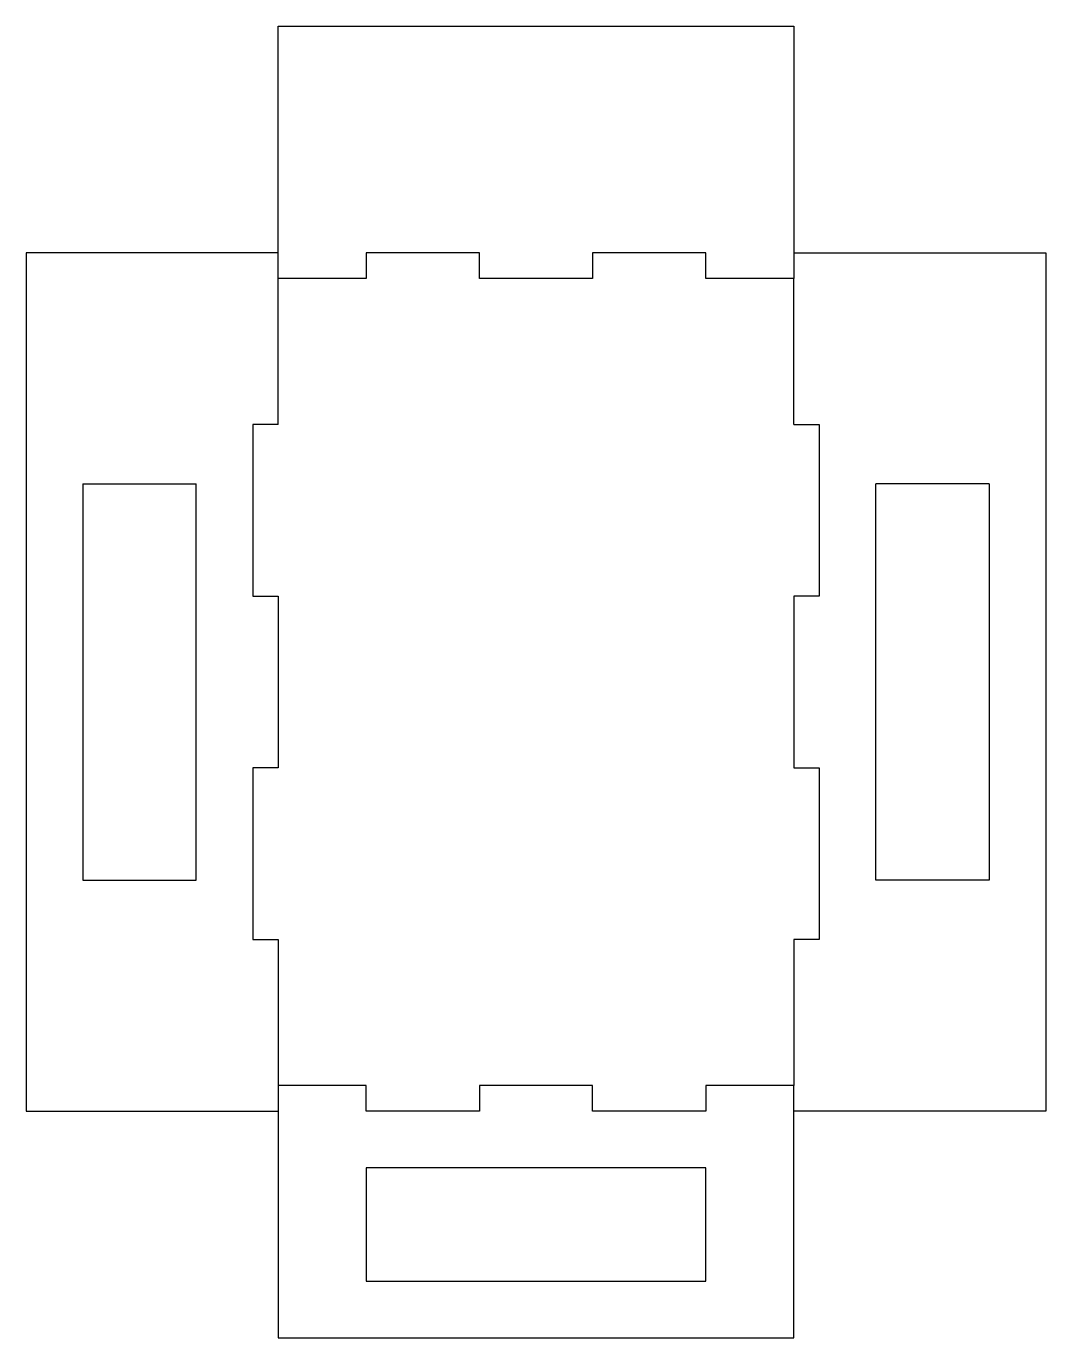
# Model space of a CAD drawing. Header units: inches. Extents: x 82 to 262, y 58 to 290.
import ezdxf

# ---------------------------------------------------------------- set-up
doc = ezdxf.new("R2010")
doc.units = ezdxf.units.IN
doc.header["$MEASUREMENT"] = 0

msp = doc.modelspace()

# ---------------------------------------------------------------- linework, layer by layer
for p, q in [((126.66, 245.23), (126.66, 289.73)), ((126.66, 289.73), (217.66, 289.73)), ((217.66, 289.73), (217.66, 245.23)), ((126.66, 249.73), (82.16, 249.73)), ((82.16, 249.73), (82.16, 98.23)), ((142.16, 249.73), (142.16, 245.23)), ((162.16, 249.73), (142.16, 249.73)), ((162.16, 245.23), (162.16, 249.73)), ((202.16, 249.73), (182.16, 249.73)), ((182.16, 249.73), (182.16, 245.23)), ((202.16, 245.23), (202.16, 249.73)), ((217.66, 249.73), (262.16, 249.73)), ((262.16, 249.73), (262.16, 98.23)), ((142.16, 245.23), (126.66, 245.23)), ((126.66, 219.43), (126.66, 245.23)), ((182.16, 245.23), (162.16, 245.23)), ((217.66, 245.23), (202.16, 245.23)), ((217.66, 219.43), (217.66, 245.23)), ((126.66, 219.43), (122.16, 219.43)), ((122.16, 219.43), (122.16, 189.13)), ((217.66, 219.43), (222.16, 219.43)), ((222.16, 219.43), (222.16, 189.13)), ((92.16, 208.98), (112.16, 208.98)), ((92.16, 208.98), (92.16, 138.98)), ((112.16, 138.98), (112.16, 208.98)), ((252.16, 208.98), (232.16, 208.98)), ((232.16, 138.98), (232.16, 208.98)), ((252.16, 208.98), (252.16, 138.98)), ((122.16, 189.13), (126.66, 189.13)), ((126.66, 189.13), (126.66, 158.83)), ((222.16, 189.13), (217.66, 189.13)), ((217.66, 189.13), (217.66, 158.83)), ((126.66, 158.83), (122.16, 158.83)), ((122.16, 158.83), (122.16, 128.53)), ((217.66, 158.83), (222.16, 158.83)), ((222.16, 158.83), (222.16, 128.53)), ((92.16, 138.98), (112.16, 138.98)), ((252.16, 138.98), (232.16, 138.98)), ((122.16, 128.53), (126.66, 128.53)), ((126.66, 128.53), (126.66, 102.73)), ((222.16, 128.53), (217.66, 128.53)), ((217.66, 128.53), (217.66, 102.73)), ((142.16, 102.73), (126.66, 102.73)), ((126.66, 102.73), (126.66, 58.23)), ((142.16, 98.23), (142.16, 102.73)), ((182.16, 102.73), (162.16, 102.73)), ((162.16, 102.73), (162.16, 98.23)), ((182.16, 98.23), (182.16, 102.73)), ((217.66, 102.73), (202.16, 102.73)), ((202.16, 102.73), (202.16, 98.23)), ((217.66, 58.23), (217.66, 102.73)), ((82.16, 98.23), (126.66, 98.23)), ((162.16, 98.23), (142.16, 98.23)), ((202.16, 98.23), (182.16, 98.23)), ((262.16, 98.23), (217.66, 98.23)), ((202.16, 88.23), (142.16, 88.23)), ((142.16, 88.23), (142.16, 68.23)), ((202.16, 68.23), (202.16, 88.23)), ((142.16, 68.23), (202.16, 68.23)), ((126.66, 58.23), (217.66, 58.23))]:
    msp.add_line(p, q)

doc.saveas('drawing.dxf')
